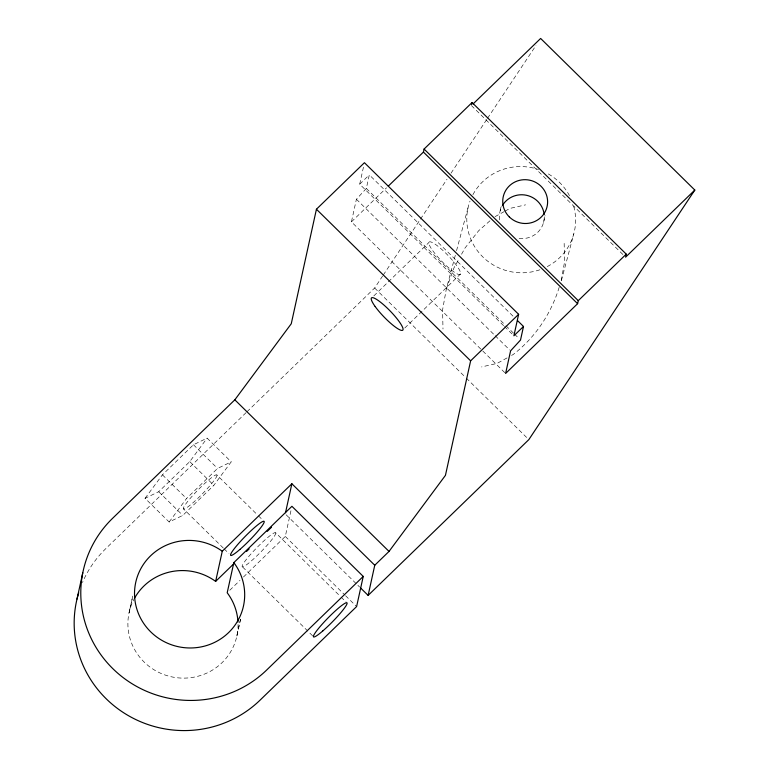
<?xml version="1.0" encoding="UTF-8"?>
<svg xmlns="http://www.w3.org/2000/svg" width="769" height="769" viewBox="0 0 769 769"><rect width="100%" height="100%" fill="white"/><g stroke="black" fill="none" stroke-linecap="round" stroke-linejoin="round"><path stroke-width="0.58" stroke-dasharray="3.85 2.88" d="M455.315 255.308L446.337 288.923L442.588 309.801L442.992 329.045M561.216 280.541L564.552 261.989L564.148 242.744M132.768 596.042L129.105 612.537L132.556 597.09M240.562 619.093L236.631 637.116L240.524 619.208M504.762 372.619L351.433 221.857L356.403 199.248L366.332 188.443L369.312 174.871L513.221 316.367M503.618 325.672L359.709 184.175L363.939 164.97M243.437 577.029L285.299 536.445L291.163 509.78M500.167 210.802L501.186 206.169M543.548 222.529L545.077 215.58M561.399 280.579L573.78 233.901M456.546 250.675L468.619 205.467M446.337 288.923L453.989 267.843L459.218 258.442M559.188 287.298C551.094 313.723 535.089 337.706 513.106 354.567L511.106 355.672M461.535 254.26L465.024 247.993L478.683 230.719L490.622 220.213M246.984 411.761L374.647 288.01L382.616 276.033M383.279 275.033L419.797 220.126M420.46 219.136L447.02 179.206M450.999 173.217L486.854 119.31M487.517 118.311L535.983 45.438M145.053 498.312L162.422 474.838L193.461 444.751L207.121 438.147L231.209 461.842L213.84 485.316L182.811 515.403L169.142 522.007L145.053 498.312L158.712 491.718L189.751 461.631L207.121 438.147M169.142 522.007L186.521 498.523L217.55 468.436L231.209 461.842M359.709 184.175L369.312 174.871M351.433 221.857L386.567 187.79M246.128 412.597L105.882 548.537A108.938 106.103 12.4 0 0 82.475 582.546M373.83 295.902L428.852 242.571M404.773 328.007L460.65 273.841M229.768 590.275L240.015 580.335M495.034 216.666L504.031 211.696M505.031 211.148L510.039 208.389L525.602 204.842M507.107 357.883L497.101 363.401L481.538 366.948M223.289 548.037L183.378 508.751M224.096 548.835L228.97 553.593M471.416 105.545L623.034 254.626M366.332 188.443L505.098 324.883M505.954 325.729L513.663 333.304M514.519 334.15L518.806 338.36M504.483 326.517L512.192 334.092M356.403 199.248L494.313 334.851M495.169 335.688L509.732 350.01M374.647 288.01L465.447 377.291M466.302 378.127L527.121 437.936M286.106 514.749L357.018 584.478M357.873 585.315L359.584 586.997M193.461 444.751L217.55 468.436M285.299 536.445L344.723 594.879M345.569 595.715L356.605 606.568M216.983 475.088A23.829 2.922 -45.5 0 1 192.683 503.022A23.829 2.922 -45.5 0 1 190.875 497.649A23.829 2.922 -45.5 0 1 216.983 475.088L257.653 515.067M258.471 515.874L262.565 519.902M275.773 532.888A23.829 2.922 -45.5 0 1 251.463 560.822A23.829 2.922 -45.5 0 1 249.656 555.449A23.829 2.922 -45.5 0 1 275.773 532.888L340.225 596.263M341.08 597.109L346.223 602.165M189.751 461.631L213.84 485.316M162.422 474.838L186.521 498.523M312.618 635.828L242.158 566.551M158.712 491.718L182.811 515.403M238.063 624.409A55.157 53.715 12.4 0 1 170.401 676.566A55.157 53.715 12.4 0 1 133.873 599.436M573.722 206.4A54.474 53.051 12.4 0 1 546.423 267.016M539.896 269.765A54.474 53.051 12.4 0 1 482.797 256.904A54.474 53.051 12.4 0 1 470.032 201.074M472.897 194.711A54.474 53.051 12.4 0 1 538.569 169.536M548.307 173.929A54.474 53.051 12.4 0 1 569.935 196.614M544.298 216.868A22.474 21.888 12.4 0 1 517.229 238.063M499.696 219.905A22.474 21.888 12.4 0 1 501.849 206.534M432.736 250.665A22.474 4.278 45.9 0 0 459.824 274.6A22.474 4.278 45.9 0 0 441.694 249.358A22.474 4.278 45.9 0 0 432.736 250.665"/><path stroke-width="1.15" d="M77.006 599.08L82.764 572.818M134.431 598.407A55.157 53.715 12.4 0 1 215.637 581.393L222.27 551.248L291.874 483.768L374.753 565.253L368.13 595.398L360.44 587.843M78.726 592.774A108.938 106.103 12.4 0 0 127.308 715.016A108.938 106.103 12.4 0 0 260.066 700.146L356.605 606.568L363.237 576.423L291.922 506.3L233.834 562.62L227.201 592.764A55.157 53.715 12.4 0 1 237.986 622.083M517.508 320.577L523.497 326.469L513.903 335.774L518.623 314.31L364.429 162.711L316.434 209.235L291.259 323.759L234.833 399.822L112.514 518.393A108.938 106.103 12.4 0 0 112.812 668.636A108.938 106.103 12.4 0 0 266.699 670.001L363.237 576.423M285.501 512.75L291.874 483.768M388.278 186.136L423.421 152.07L424.084 149.051L472.079 102.537L626.264 254.135L625.601 257.154L694.82 190.058L540.636 38.45L473.127 103.892M471.637 104.546L472.079 102.537M518.623 314.31L470.628 360.834L445.443 475.357L389.027 551.421L374.753 565.253M523.497 326.469L520.517 340.042L510.587 350.847L505.618 373.455L577.606 303.678L578.269 300.66L626.264 254.135M694.82 190.058L528.841 439.618L368.13 595.398M215.637 581.393L234.545 563.062M246.58 551.402L249.156 548.903M267.199 531.408L271.495 527.246M424.084 149.051L578.269 300.66M423.421 152.07L577.606 303.678M316.434 209.235L470.628 360.834M234.833 399.822L389.027 551.421M233.834 562.62A55.157 53.715 12.4 0 1 201.315 646.873A55.157 53.715 12.4 0 1 135.728 582.393A55.157 53.715 12.4 0 1 222.27 551.248M502.397 205.544A22.474 21.888 12.4 0 1 526.486 195.278A22.474 21.888 12.4 0 1 544.173 214.58M239.899 549.451A23.829 2.922 -45.5 0 0 264.209 521.517A23.829 2.922 -45.5 0 0 238.092 544.077A23.829 2.922 -45.5 0 0 239.899 549.451M322.778 630.945A23.829 2.922 -45.5 0 0 347.079 603.002A23.829 2.922 -45.5 0 0 320.971 625.562A23.829 2.922 -45.5 0 0 322.778 630.945M509.338 216.954A22.474 21.888 12.4 0 0 546.865 207.457A22.474 21.888 12.4 0 0 519.325 180.379A22.474 21.888 12.4 0 0 509.338 216.954M375.137 306.495A22.474 4.278 45.9 0 0 402.235 330.42A22.474 4.278 45.9 0 0 384.096 305.187A22.474 4.278 45.9 0 0 375.137 306.495"/></g></svg>
